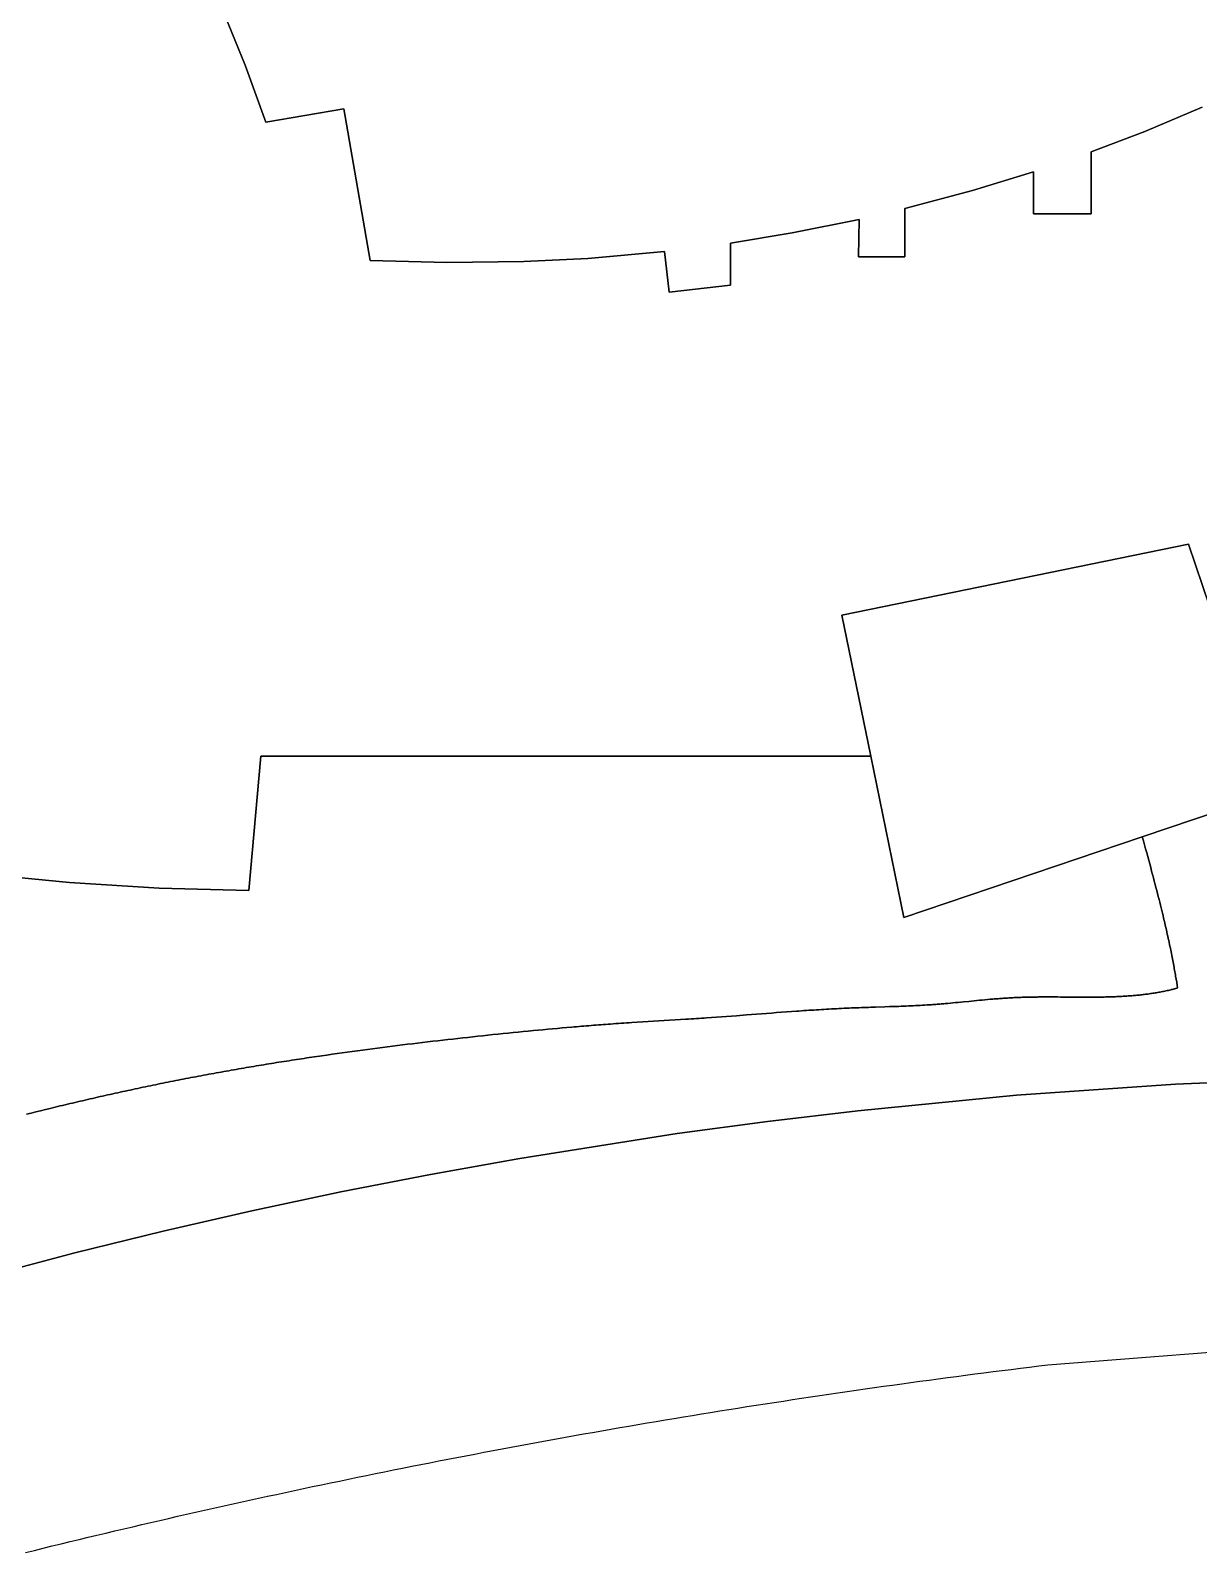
# Model space of a CAD drawing. Header units: millimetres. Extents: x 1811966 to 2218310, y 20519 to 471429.
# Drawn here: x 2000283 to 2046884, y 121121 to 181815 of the extents above; entities that cross this region are included whole.
import ezdxf

# ---------------------------------------------------------------- set-up
doc = ezdxf.new("R2010")
doc.units = ezdxf.units.MM
doc.layers.add('CLOSED_AREAS', color=7, linetype='Continuous')
doc.layers.add('REGION_HOLES', color=7, linetype='Continuous')

msp = doc.modelspace()

# ---------------------------------------------------------------- linework, layer by layer
at = {"layer": 'CLOSED_AREAS'}
for points in [[(2047032.894, 178749.743), (2044736.052, 177787.329), (2042603.036, 176973.999), (2042603.036, 174505.823), (2040298.116, 174505.823), (2040298.116, 176179.011), (2037859.516, 175429.582), (2035171.315, 174709.193), (2035171.315, 172783.955), (2033318.763, 172783.955), (2033347.597, 174281.947), (2030677.511, 173743.988), (2028213.927, 173338.16), (2028213.927, 171660.86), (2025757.793, 171384.931), (2025579.442, 172998.638), (2022522.052, 172725.272), (2019967.316, 172595.26), (2016897.975, 172556.821), (2013829.705, 172646.709), (2012780.821, 178692.928), (2009680.208, 178155.037), (2008846.872, 180425.414), (2008045.903, 182384.18)], [(1998276.157, 148179.466), (2001842.352, 147838.337), (2005418.015, 147617.469), (2008999.089, 147517.111), (2009480.302, 152878.076), (2033803.45, 152878.076), (2032652.454, 158503.874), (2046483.405, 161333.594), (2048715.742, 154731.392), (2051989.74, 156066.356), (2054415.147, 157138.572), (2056813.076, 158270.906), (2059182.033, 159462.653), (2062293.048, 161142.779), (2064588.727, 162470.212), (2066850.617, 163854.448), (2069811.466, 165786.966), (2066995.679, 170710.523), (2078458.425, 178613.931), (2081637.601, 175071.934), (2083614.96, 176910.382), (2085545.028, 178798.423)], [(2000124.387, 138599.149), (2000313.221, 138646.136), (2000502.137, 138692.897), (2000691.138, 138739.421), (2000880.226, 138785.701), (2001069.403, 138831.73), (2001168.839, 138855.812), (2001268.301, 138879.821), (2001367.788, 138903.758), (2001467.302, 138927.622), (2001566.841, 138951.413), (2001666.407, 138975.129), (2001765.999, 138998.772), (2001865.618, 139022.339), (2001965.265, 139045.832), (2002064.938, 139069.249), (2002164.64, 139092.59), (2002264.369, 139115.855), (2002364.127, 139139.043), (2002463.913, 139162.154), (2002563.728, 139185.187), (2002663.572, 139208.142), (2002763.445, 139231.019), (2002863.347, 139253.816), (2002963.279, 139276.535), (2003063.242, 139299.174), (2003163.234, 139321.732), (2003263.258, 139344.21), (2003363.312, 139366.607), (2003463.397, 139388.923), (2003563.513, 139411.156), (2003663.661, 139433.308), (2003763.841, 139455.377), (2003864.053, 139477.362), (2003964.297, 139499.264), (2004064.574, 139521.083), (2004164.884, 139542.816), (2004265.228, 139564.465), (2004365.604, 139586.029), (2004466.014, 139607.508), (2004566.459, 139628.9), (2004666.937, 139650.205), (2004767.45, 139671.424), (2004867.998, 139692.556), (2004968.58, 139713.599), (2005069.198, 139734.555), (2005169.852, 139755.422), (2005270.541, 139776.2), (2005371.266, 139796.889), (2005472.028, 139817.487), (2005572.826, 139837.996), (2005673.661, 139858.414), (2005774.533, 139878.74), (2005875.443, 139898.976), (2005976.39, 139919.119), (2006077.375, 139939.17), (2006178.398, 139959.128), (2006279.46, 139978.993), (2006380.56, 139998.764), (2006481.699, 140018.441), (2006582.877, 140038.024), (2006684.095, 140057.512), (2006785.353, 140076.904), (2006886.65, 140096.201), (2006987.988, 140115.402), (2007089.366, 140134.506), (2007190.785, 140153.513), (2007292.245, 140172.423), (2007393.746, 140191.235), (2007495.289, 140209.948), (2007594.836, 140228.191), (2007694.423, 140246.339), (2007794.05, 140264.394), (2007893.716, 140282.356), (2007993.421, 140300.225), (2008093.165, 140318.002), (2008192.948, 140335.687), (2008292.769, 140353.281), (2008392.627, 140370.785), (2008492.524, 140388.198), (2008592.458, 140405.522), (2008692.43, 140422.757), (2008792.438, 140439.904), (2008892.483, 140456.963), (2008992.565, 140473.934), (2009092.683, 140490.819), (2009192.837, 140507.617), (2009293.026, 140524.33), (2009393.251, 140540.957), (2009493.511, 140557.499), (2009593.806, 140573.957), (2009694.135, 140590.332), (2009794.499, 140606.623), (2009894.897, 140622.832), (2009995.329, 140638.959), (2010095.794, 140655.004), (2010196.293, 140670.968), (2010296.825, 140686.851), (2010397.389, 140702.655), (2010497.986, 140718.379), (2010598.616, 140734.024), (2010699.277, 140749.59), (2010799.97, 140765.079), (2010900.694, 140780.491), (2011001.45, 140795.825), (2011102.237, 140811.083), (2011203.054, 140826.266), (2011303.901, 140841.373), (2011404.779, 140856.406), (2011505.687, 140871.364), (2011606.624, 140886.249), (2011707.591, 140901.06), (2011808.587, 140915.799), (2011909.611, 140930.466), (2012111.746, 140959.585), (2012313.993, 140988.423), (2012516.35, 141016.982), (2012718.815, 141045.268), (2012921.385, 141073.285), (2013124.06, 141101.037), (2013326.836, 141128.528), (2013529.712, 141155.761), (2013732.685, 141182.743), (2013935.753, 141209.476), (2014134.757, 141235.425), (2014333.85, 141261.142), (2014533.031, 141286.628), (2014732.301, 141311.885), (2014931.659, 141336.914), (2015131.104, 141361.717), (2015330.636, 141386.296), (2015530.256, 141410.652), (2015729.961, 141434.788), (2015929.752, 141458.704), (2016129.629, 141482.402), (2016329.592, 141505.885), (2016529.639, 141529.153), (2016729.77, 141552.208), (2016929.986, 141575.053), (2017130.285, 141597.688), (2017330.667, 141620.115), (2017531.133, 141642.336), (2017731.68, 141664.353), (2017932.31, 141686.167), (2018133.022, 141707.78), (2018333.815, 141729.194), (2018534.689, 141750.409), (2018735.643, 141771.429), (2018936.678, 141792.254), (2019137.793, 141812.886), (2019338.987, 141833.327), (2019540.26, 141853.578), (2019741.611, 141873.642), (2019943.041, 141893.519), (2020144.549, 141913.212), (2020346.134, 141932.722), (2020537.625, 141951.077), (2020729.192, 141969.252), (2020920.841, 141987.231), (2021112.578, 142004.998), (2021304.408, 142022.537), (2021496.339, 142039.831), (2021688.376, 142056.864), (2021880.526, 142073.619), (2021976.645, 142081.888), (2022072.794, 142090.082), (2022168.975, 142098.198), (2022265.187, 142106.234), (2022361.432, 142114.189), (2022457.711, 142122.061), (2022554.024, 142129.847), (2022650.372, 142137.545), (2022746.755, 142145.154), (2022843.176, 142152.671), (2022939.633, 142160.095), (2023036.129, 142167.422), (2023132.663, 142174.652), (2023229.237, 142181.783), (2023325.852, 142188.811), (2023422.507, 142195.736), (2023529.478, 142203.274), (2023636.497, 142210.69), (2023743.562, 142217.991), (2023850.669, 142225.185), (2023957.816, 142232.278), (2024065, 142239.278), (2024172.218, 142246.191), (2024279.467, 142253.027), (2024494.046, 142266.49), (2024708.715, 142279.727), (2024923.45, 142292.794), (2025138.228, 142305.75), (2025567.822, 142331.562), (2025782.591, 142344.534), (2025997.31, 142357.628), (2026211.957, 142370.902), (2026426.509, 142384.414), (2026533.742, 142391.278), (2026640.942, 142398.223), (2026748.106, 142405.256), (2026855.232, 142412.385), (2026955.048, 142419.122), (2027054.83, 142425.944), (2027154.579, 142432.847), (2027254.298, 142439.827), (2027453.649, 142454.004), (2027652.896, 142468.439), (2027852.052, 142483.102), (2028051.131, 142497.958), (2028250.147, 142512.975), (2028449.111, 142528.119), (2028846.94, 142558.66), (2029244.724, 142589.316), (2029443.633, 142604.605), (2029642.57, 142619.824), (2029841.549, 142634.94), (2030040.583, 142649.92), (2030239.685, 142664.731), (2030438.868, 142679.34), (2030638.147, 142693.714), (2030837.533, 142707.821), (2030937.27, 142714.763), (2031037.04, 142721.627), (2031136.843, 142728.406), (2031236.681, 142735.099), (2031336.557, 142741.699), (2031436.47, 142748.204), (2031536.424, 142754.609), (2031636.42, 142760.91), (2031736.46, 142767.102), (2031836.544, 142773.183), (2031936.675, 142779.147), (2032036.855, 142784.99), (2032137.085, 142790.709), (2032237.367, 142796.299), (2032337.702, 142801.757), (2032438.092, 142807.077), (2032538.539, 142812.256), (2032639.044, 142817.29), (2032739.61, 142822.174), (2032840.237, 142826.905), (2032940.927, 142831.479), (2033041.683, 142835.891), (2033142.505, 142840.136), (2033243.395, 142844.212), (2033336.997, 142847.839), (2033430.654, 142851.331), (2033524.358, 142854.703), (2033618.105, 142857.97), (2033711.888, 142861.146), (2033805.702, 142864.248), (2033993.395, 142870.284), (2034368.883, 142882.105), (2034556.581, 142888.129), (2034650.397, 142891.221), (2034744.185, 142894.386), (2034837.936, 142897.639), (2034931.647, 142900.995), (2035025.31, 142904.469), (2035118.919, 142908.076), (2035212.469, 142911.83), (2035305.954, 142915.747), (2035399.367, 142919.841), (2035492.703, 142924.127), (2035585.956, 142928.62), (2035679.12, 142933.335), (2035772.188, 142938.286), (2035865.155, 142943.489), (2035958.015, 142948.959), (2036050.761, 142954.709), (2036097.09, 142957.695), (2036143.389, 142960.756), (2036189.656, 142963.896), (2036235.891, 142967.114), (2036289.351, 142970.939), (2036342.769, 142974.87), (2036396.146, 142978.901), (2036449.484, 142983.028), (2036502.785, 142987.249), (2036556.05, 142991.558), (2036609.281, 142995.951), (2036662.48, 143000.425), (2036715.648, 143004.976), (2036768.787, 143009.598), (2036874.985, 143019.043), (2036981.086, 143028.727), (2037087.104, 143038.619), (2037193.053, 143048.684), (2037298.944, 143058.89), (2037404.792, 143069.205), (2037510.609, 143079.595), (2037722.206, 143100.472), (2037933.839, 143121.257), (2038039.703, 143131.533), (2038145.615, 143141.689), (2038251.589, 143151.69), (2038357.638, 143161.505), (2038463.776, 143171.1), (2038570.016, 143180.442), (2038623.177, 143185.009), (2038676.37, 143189.5), (2038729.594, 143193.911), (2038782.852, 143198.24), (2038836.145, 143202.48), (2038889.475, 143206.628), (2038942.844, 143210.681), (2038996.253, 143214.634), (2039049.703, 143218.483), (2039103.198, 143222.223), (2039156.737, 143225.851), (2039210.324, 143229.363), (2039263.958, 143232.755), (2039317.643, 143236.021), (2039371.38, 143239.16), (2039425.17, 143242.165), (2039479.016, 143245.034), (2039532.918, 143247.761), (2039586.878, 143250.344), (2039640.898, 143252.777), (2039691.306, 143254.908), (2039741.766, 143256.91), (2039792.276, 143258.785), (2039842.836, 143260.537), (2039893.445, 143262.17), (2039944.1, 143263.687), (2039994.8, 143265.091), (2040045.544, 143266.385), (2040096.331, 143267.574), (2040147.159, 143268.66), (2040198.027, 143269.647), (2040248.934, 143270.538), (2040299.878, 143271.337), (2040350.857, 143272.047), (2040401.871, 143272.672), (2040452.918, 143273.215), (2040503.997, 143273.678), (2040555.106, 143274.067), (2040657.409, 143274.632), (2040759.817, 143274.936), (2040862.319, 143275.008), (2040964.904, 143274.873), (2041067.561, 143274.56), (2041170.278, 143274.096), (2041273.045, 143273.508), (2041375.852, 143272.822), (2041478.686, 143272.067), (2041684.395, 143270.457), (2041890.085, 143268.895), (2041992.895, 143268.2), (2042095.668, 143267.599), (2042198.392, 143267.119), (2042301.056, 143266.787), (2042403.649, 143266.631), (2042506.161, 143266.677), (2042608.581, 143266.953), (2042710.896, 143267.486), (2042762.012, 143267.858), (2042813.098, 143268.304), (2042864.152, 143268.828), (2042915.174, 143269.433), (2042966.162, 143270.123), (2043017.114, 143270.901), (2043068.029, 143271.77), (2043118.906, 143272.735), (2043169.743, 143273.798), (2043220.54, 143274.962), (2043271.294, 143276.232), (2043322.005, 143277.61), (2043372.67, 143279.1), (2043423.289, 143280.706), (2043473.861, 143282.43), (2043524.383, 143284.276), (2043574.854, 143286.248), (2043625.274, 143288.349), (2043675.64, 143290.582), (2043725.952, 143292.951), (2043776.208, 143295.459), (2043826.406, 143298.11), (2043876.546, 143300.907), (2043926.625, 143303.853), (2043976.643, 143306.952), (2044026.599, 143310.207), (2044076.489, 143313.622), (2044126.315, 143317.2), (2044176.073, 143320.944), (2044225.763, 143324.858), (2044275.383, 143328.945), (2044324.932, 143333.209), (2044374.409, 143337.652), (2044423.812, 143342.28), (2044473.14, 143347.094), (2044522.391, 143352.098), (2044571.564, 143357.296), (2044620.658, 143362.691), (2044669.671, 143368.286), (2044718.602, 143374.085), (2044767.45, 143380.092), (2044816.213, 143386.309), (2044864.89, 143392.74), (2044913.479, 143399.389), (2044961.98, 143406.258), (2045010.39, 143413.352), (2045058.708, 143420.674), (2045106.934, 143428.226), (2045155.065, 143436.013), (2045203.1, 143444.038), (2045251.039, 143452.305), (2045298.879, 143460.816), (2045346.618, 143469.575), (2045394.257, 143478.585), (2045441.793, 143487.851), (2045489.225, 143497.375), (2045536.552, 143507.16), (2045583.772, 143517.211), (2045630.884, 143527.53), (2045677.887, 143538.121), (2045724.779, 143548.987), (2045771.558, 143560.133), (2045794.906, 143565.811), (2045818.224, 143571.56), (2045841.514, 143577.38), (2045864.776, 143583.273), (2045888.008, 143589.237), (2045911.21, 143595.275), (2045934.384, 143601.385), (2045957.528, 143607.569), (2045980.642, 143613.827), (2046003.726, 143620.159), (2046026.78, 143626.566), (2046049.803, 143633.048), (2046030.275, 143748.672), (2046010.578, 143864.794), (2045990.572, 143981.832), (2045970.114, 144100.206), (2045959.67, 144160.026), (2045949.061, 144220.338), (2045938.268, 144281.194), (2045927.273, 144342.647), (2045916.058, 144404.749), (2045904.606, 144467.553), (2045892.899, 144531.111), (2045880.919, 144595.476), (2045868.648, 144660.701), (2045856.069, 144726.837), (2045843.164, 144793.938), (2045829.916, 144862.056), (2045816.305, 144931.244), (2045802.316, 145001.553), (2045787.929, 145073.037), (2045773.127, 145145.748), (2045757.893, 145219.738), (2045742.208, 145295.061), (2045726.055, 145371.768), (2045709.416, 145449.912), (2045692.273, 145529.546), (2045674.61, 145610.722), (2045656.406, 145693.492), (2045637.646, 145777.91), (2045618.312, 145864.027), (2045598.384, 145951.897), (2045577.847, 146041.572), (2045556.682, 146133.103), (2045534.87, 146226.545), (2045512.396, 146321.948), (2045489.24, 146419.367), (2045465.385, 146518.853), (2045440.813, 146620.459), (2045415.507, 146724.237), (2045389.449, 146830.24), (2045362.62, 146938.52), (2045335.004, 147049.131), (2045306.582, 147162.123), (2045277.337, 147277.551), (2045247.251, 147395.466), (2045216.306, 147515.922), (2045184.485, 147638.969), (2045151.769, 147764.662), (2045118.141, 147893.052), (2045083.583, 148024.193), (2045048.077, 148158.136), (2045011.607, 148294.934), (2044974.153, 148434.64), (2044935.698, 148577.306), (2044896.224, 148722.984), (2044855.714, 148871.728), (2044814.15, 149023.59), (2044771.515, 149178.621), (2044727.789, 149336.876), (2044682.956, 149498.406), (2044636.998, 149663.263), (2035119.57, 146445.249), (2033803.45, 152878.076), (2009480.302, 152878.076), (2008999.089, 147517.111), (2005418.015, 147617.469), (2001842.352, 147838.337), (1998276.157, 148179.466)], [(2049835.1, 151420.836), (2044636.998, 149663.263), (2044682.956, 149498.406), (2044727.789, 149336.876), (2044771.515, 149178.621), (2044814.15, 149023.59), (2044855.714, 148871.728), (2044896.224, 148722.984), (2044935.698, 148577.306), (2044974.153, 148434.64), (2045011.607, 148294.934), (2045048.077, 148158.136), (2045083.583, 148024.193), (2045118.141, 147893.052), (2045151.769, 147764.662), (2045184.485, 147638.969), (2045216.306, 147515.922), (2045247.251, 147395.466), (2045277.337, 147277.551), (2045306.582, 147162.123), (2045335.004, 147049.131), (2045362.62, 146938.52), (2045389.449, 146830.24), (2045415.507, 146724.237), (2045440.813, 146620.459), (2045465.385, 146518.853), (2045489.24, 146419.367), (2045512.396, 146321.948), (2045534.87, 146226.545), (2045556.682, 146133.103), (2045577.847, 146041.572), (2045598.384, 145951.897), (2045618.312, 145864.027), (2045637.646, 145777.91), (2045656.406, 145693.492), (2045674.61, 145610.722), (2045692.273, 145529.546), (2045709.416, 145449.912), (2045726.055, 145371.768), (2045742.208, 145295.061), (2045757.893, 145219.738), (2045773.127, 145145.748), (2045787.929, 145073.037), (2045802.316, 145001.553), (2045816.305, 144931.244), (2045829.916, 144862.056), (2045843.164, 144793.938), (2045856.069, 144726.837), (2045868.648, 144660.701), (2045880.919, 144595.476), (2045892.899, 144531.111), (2045904.606, 144467.553), (2045916.058, 144404.749), (2045927.273, 144342.647), (2045938.268, 144281.194), (2045949.061, 144220.338), (2045959.67, 144160.026), (2045970.114, 144100.206), (2045990.572, 143981.832), (2046010.578, 143864.794), (2046030.275, 143748.672), (2046049.803, 143633.048), (2046026.78, 143626.566), (2046003.726, 143620.159), (2045980.642, 143613.827), (2045957.528, 143607.569), (2045934.384, 143601.385), (2045911.21, 143595.275), (2045888.008, 143589.237), (2045864.776, 143583.273), (2045841.514, 143577.38), (2045818.224, 143571.56), (2045794.906, 143565.811), (2045771.558, 143560.133), (2045724.779, 143548.987), (2045677.887, 143538.121), (2045630.884, 143527.53), (2045583.772, 143517.211), (2045536.552, 143507.16), (2045489.225, 143497.375), (2045441.793, 143487.851), (2045394.257, 143478.585), (2045346.618, 143469.575), (2045298.879, 143460.816), (2045251.039, 143452.305), (2045203.1, 143444.038), (2045155.065, 143436.013), (2045106.934, 143428.226), (2045058.708, 143420.674), (2045010.39, 143413.352), (2044961.98, 143406.258), (2044913.479, 143399.389), (2044864.89, 143392.74), (2044816.213, 143386.309), (2044767.45, 143380.092), (2044718.602, 143374.085), (2044669.671, 143368.286), (2044620.658, 143362.691), (2044571.564, 143357.296), (2044522.391, 143352.098), (2044473.14, 143347.094), (2044423.812, 143342.28), (2044374.409, 143337.652), (2044324.932, 143333.209), (2044275.383, 143328.945), (2044225.763, 143324.858), (2044176.073, 143320.944), (2044126.315, 143317.2), (2044076.489, 143313.622), (2044026.599, 143310.207), (2043976.643, 143306.952), (2043926.625, 143303.853), (2043876.546, 143300.907), (2043826.406, 143298.11), (2043776.208, 143295.459), (2043725.952, 143292.951), (2043675.64, 143290.582), (2043625.274, 143288.349), (2043574.854, 143286.248), (2043524.383, 143284.276), (2043473.861, 143282.43), (2043423.289, 143280.706), (2043372.67, 143279.1), (2043322.005, 143277.61), (2043271.294, 143276.232), (2043220.54, 143274.962), (2043169.743, 143273.798), (2043118.906, 143272.735), (2043068.029, 143271.77), (2043017.114, 143270.901), (2042966.162, 143270.123), (2042915.174, 143269.433), (2042864.152, 143268.828), (2042813.098, 143268.304), (2042762.012, 143267.858), (2042710.896, 143267.486), (2042608.581, 143266.953), (2042506.161, 143266.677), (2042403.649, 143266.631), (2042301.056, 143266.787), (2042198.392, 143267.119), (2042095.668, 143267.599), (2041992.895, 143268.2), (2041890.085, 143268.895), (2041684.395, 143270.457), (2041478.686, 143272.067), (2041375.852, 143272.822), (2041273.045, 143273.508), (2041170.278, 143274.096), (2041067.561, 143274.56), (2040964.904, 143274.873), (2040862.319, 143275.008), (2040759.817, 143274.936), (2040657.409, 143274.632), (2040555.106, 143274.067), (2040503.997, 143273.678), (2040452.918, 143273.215), (2040401.871, 143272.672), (2040350.857, 143272.047), (2040299.878, 143271.337), (2040248.934, 143270.538), (2040198.027, 143269.647), (2040147.159, 143268.66), (2040096.331, 143267.574), (2040045.544, 143266.385), (2039994.8, 143265.091), (2039944.1, 143263.687), (2039893.445, 143262.17), (2039842.836, 143260.537), (2039792.276, 143258.785), (2039741.766, 143256.91), (2039691.306, 143254.908), (2039640.898, 143252.777), (2039586.878, 143250.344), (2039532.918, 143247.761), (2039479.016, 143245.034), (2039425.17, 143242.165), (2039371.38, 143239.16), (2039317.643, 143236.021), (2039263.958, 143232.755), (2039210.324, 143229.363), (2039156.737, 143225.851), (2039103.198, 143222.223), (2039049.703, 143218.483), (2038996.253, 143214.634), (2038942.844, 143210.681), (2038889.475, 143206.628), (2038836.145, 143202.48), (2038782.852, 143198.24), (2038729.594, 143193.911), (2038676.37, 143189.5), (2038623.177, 143185.009), (2038570.016, 143180.442), (2038463.776, 143171.1), (2038357.638, 143161.505), (2038251.589, 143151.69), (2038145.615, 143141.689), (2038039.703, 143131.533), (2037933.839, 143121.257), (2037722.206, 143100.472), (2037510.609, 143079.595), (2037404.792, 143069.205), (2037298.944, 143058.89), (2037193.053, 143048.684), (2037087.104, 143038.619), (2036981.086, 143028.727), (2036874.985, 143019.043), (2036768.787, 143009.598), (2036715.648, 143004.976), (2036662.48, 143000.425), (2036609.281, 142995.951), (2036556.05, 142991.558), (2036502.785, 142987.249), (2036449.484, 142983.028), (2036396.146, 142978.901), (2036342.769, 142974.87), (2036289.351, 142970.939), (2036235.891, 142967.114), (2036189.656, 142963.896), (2036143.389, 142960.756), (2036097.09, 142957.695), (2036050.761, 142954.709), (2035958.015, 142948.959), (2035865.155, 142943.489), (2035772.188, 142938.286), (2035679.12, 142933.335), (2035585.956, 142928.62), (2035492.703, 142924.127), (2035399.367, 142919.841), (2035305.954, 142915.747), (2035212.469, 142911.83), (2035118.919, 142908.076), (2035025.31, 142904.469), (2034931.647, 142900.995), (2034837.936, 142897.639), (2034744.185, 142894.386), (2034650.397, 142891.221), (2034556.581, 142888.129), (2034368.883, 142882.105), (2033993.395, 142870.284), (2033805.702, 142864.248), (2033711.888, 142861.146), (2033618.105, 142857.97), (2033524.358, 142854.703), (2033430.654, 142851.331), (2033336.997, 142847.839), (2033243.395, 142844.212), (2033142.505, 142840.136), (2033041.683, 142835.891), (2032940.927, 142831.479), (2032840.237, 142826.905), (2032739.61, 142822.174), (2032639.044, 142817.29), (2032538.539, 142812.256), (2032438.092, 142807.077), (2032337.702, 142801.757), (2032237.367, 142796.299), (2032137.085, 142790.709), (2032036.855, 142784.99), (2031936.675, 142779.147), (2031836.544, 142773.183), (2031736.46, 142767.102), (2031636.42, 142760.91), (2031536.424, 142754.609), (2031436.47, 142748.204), (2031336.557, 142741.699), (2031236.681, 142735.099), (2031136.843, 142728.406), (2031037.04, 142721.627), (2030937.27, 142714.763), (2030837.533, 142707.821), (2030638.147, 142693.714), (2030438.868, 142679.34), (2030239.685, 142664.731), (2030040.583, 142649.92), (2029841.549, 142634.94), (2029642.57, 142619.824), (2029443.633, 142604.605), (2029244.724, 142589.316), (2028846.94, 142558.66), (2028449.111, 142528.119), (2028250.147, 142512.975), (2028051.131, 142497.958), (2027852.052, 142483.102), (2027652.896, 142468.439), (2027453.649, 142454.004), (2027254.298, 142439.827), (2027154.579, 142432.847), (2027054.83, 142425.944), (2026955.048, 142419.122), (2026855.232, 142412.385), (2026748.106, 142405.256), (2026640.942, 142398.223), (2026533.742, 142391.278), (2026426.509, 142384.414), (2026211.957, 142370.902), (2025997.31, 142357.628), (2025782.591, 142344.534), (2025567.822, 142331.562), (2025138.228, 142305.75), (2024923.45, 142292.794), (2024708.715, 142279.727), (2024494.046, 142266.49), (2024279.467, 142253.027), (2024172.218, 142246.191), (2024065, 142239.278), (2023957.816, 142232.278), (2023850.669, 142225.185), (2023743.562, 142217.991), (2023636.497, 142210.69), (2023529.478, 142203.274), (2023422.507, 142195.736), (2023325.852, 142188.811), (2023229.237, 142181.783), (2023132.663, 142174.652), (2023036.129, 142167.422), (2022939.633, 142160.095), (2022843.176, 142152.671), (2022746.755, 142145.154), (2022650.372, 142137.545), (2022554.024, 142129.847), (2022457.711, 142122.061), (2022361.432, 142114.189), (2022265.187, 142106.234), (2022168.975, 142098.198), (2022072.794, 142090.082), (2021976.645, 142081.888), (2021880.526, 142073.619), (2021688.376, 142056.864), (2021496.339, 142039.831), (2021304.408, 142022.537), (2021112.578, 142004.998), (2020920.841, 141987.231), (2020729.192, 141969.252), (2020537.625, 141951.077), (2020346.134, 141932.722), (2020144.549, 141913.212), (2019943.041, 141893.519), (2019741.611, 141873.642), (2019540.26, 141853.578), (2019338.987, 141833.327), (2019137.793, 141812.886), (2018936.678, 141792.254), (2018735.643, 141771.429), (2018534.689, 141750.409), (2018333.815, 141729.194), (2018133.022, 141707.78), (2017932.31, 141686.167), (2017731.68, 141664.353), (2017531.133, 141642.336), (2017330.667, 141620.115), (2017130.285, 141597.688), (2016929.986, 141575.053), (2016729.77, 141552.208), (2016529.639, 141529.153), (2016329.592, 141505.885), (2016129.629, 141482.402), (2015929.752, 141458.704), (2015729.961, 141434.788), (2015530.256, 141410.652), (2015330.636, 141386.296), (2015131.104, 141361.717), (2014931.659, 141336.914), (2014732.301, 141311.885), (2014533.031, 141286.628), (2014333.85, 141261.142), (2014134.757, 141235.425), (2013935.753, 141209.476), (2013732.685, 141182.743), (2013529.712, 141155.761), (2013326.836, 141128.528), (2013124.06, 141101.037), (2012921.385, 141073.285), (2012718.815, 141045.268), (2012516.35, 141016.982), (2012313.993, 140988.423), (2012111.746, 140959.585), (2011909.611, 140930.466), (2011808.587, 140915.799), (2011707.591, 140901.06), (2011606.624, 140886.249), (2011505.687, 140871.364), (2011404.779, 140856.406), (2011303.901, 140841.373), (2011203.054, 140826.266), (2011102.237, 140811.083), (2011001.45, 140795.825), (2010900.694, 140780.491), (2010799.97, 140765.079), (2010699.277, 140749.59), (2010598.616, 140734.024), (2010497.986, 140718.379), (2010397.389, 140702.655), (2010296.825, 140686.851), (2010196.293, 140670.968), (2010095.794, 140655.004), (2009995.329, 140638.959), (2009894.897, 140622.832), (2009794.499, 140606.623), (2009694.135, 140590.332), (2009593.806, 140573.957), (2009493.511, 140557.499), (2009393.251, 140540.957), (2009293.026, 140524.33), (2009192.837, 140507.617), (2009092.683, 140490.819), (2008992.565, 140473.934), (2008892.483, 140456.963), (2008792.438, 140439.904), (2008692.43, 140422.757), (2008592.458, 140405.522), (2008492.524, 140388.198), (2008392.627, 140370.785), (2008292.769, 140353.281), (2008192.948, 140335.687), (2008093.165, 140318.002), (2007993.421, 140300.225), (2007893.716, 140282.356), (2007794.05, 140264.394), (2007694.423, 140246.339), (2007594.836, 140228.191), (2007495.289, 140209.948), (2007393.746, 140191.235), (2007292.245, 140172.423), (2007190.785, 140153.513), (2007089.366, 140134.506), (2006987.988, 140115.402), (2006886.65, 140096.201), (2006785.353, 140076.904), (2006684.095, 140057.512), (2006582.877, 140038.024), (2006481.699, 140018.441), (2006380.56, 139998.764), (2006279.46, 139978.993), (2006178.398, 139959.128), (2006077.375, 139939.17), (2005976.39, 139919.119), (2005875.443, 139898.976), (2005774.533, 139878.74), (2005673.661, 139858.414), (2005572.826, 139837.996), (2005472.028, 139817.487), (2005371.266, 139796.889), (2005270.541, 139776.2), (2005169.852, 139755.422), (2005069.198, 139734.555), (2004968.58, 139713.599), (2004867.998, 139692.556), (2004767.45, 139671.424), (2004666.937, 139650.205), (2004566.459, 139628.9), (2004466.014, 139607.508), (2004365.604, 139586.029), (2004265.228, 139564.465), (2004164.884, 139542.816), (2004064.574, 139521.083), (2003964.297, 139499.264), (2003864.053, 139477.362), (2003763.841, 139455.377), (2003663.661, 139433.308), (2003563.513, 139411.156), (2003463.397, 139388.923), (2003363.312, 139366.607), (2003263.258, 139344.21), (2003163.234, 139321.732), (2003063.242, 139299.174), (2002963.279, 139276.535), (2002863.347, 139253.816), (2002763.445, 139231.019), (2002663.572, 139208.142), (2002563.728, 139185.187), (2002463.913, 139162.154), (2002364.127, 139139.043), (2002264.369, 139115.855), (2002164.64, 139092.59), (2002064.938, 139069.249), (2001965.265, 139045.832), (2001865.618, 139022.339), (2001765.999, 138998.772), (2001666.407, 138975.129), (2001566.841, 138951.413), (2001467.302, 138927.622), (2001367.788, 138903.758), (2001268.301, 138879.821), (2001168.839, 138855.812), (2001069.403, 138831.73), (2000880.226, 138785.701), (2000691.138, 138739.421), (2000502.137, 138692.897), (2000313.221, 138646.136), (2000124.387, 138599.149)], [(1998539.995, 132147.246), (2002052.839, 133068.658), (2005579.787, 133934.497), (2009119.961, 134744.568), (2012672.474, 135498.645), (2016236.459, 136196.546), (2019811.017, 136838.109), (2026089.247, 137824.789), (2029688.276, 138310.616), (2033294.516, 138739.57), (2039620.127, 139353.074), (2045960.264, 139791.621), (2051402.573, 140028.007), (2055941.07, 140126.518), (2060480.616, 140135.45), (2065019.468, 140054.813), (2070462.664, 139839.869), (2074993.734, 139562.333), (2079518.447, 139195.446), (2084035.037, 138739.354)], [(2000082.645, 121120.506), (2000439.118, 121208.638), (2000795.687, 121296.382), (2001152.352, 121383.739), (2001509.111, 121470.708), (2001865.964, 121557.289), (2002222.911, 121643.482), (2002579.952, 121729.287), (2002937.086, 121814.704), (2003294.312, 121899.732), (2003651.631, 121984.372), (2004009.042, 122068.624), (2004366.544, 122152.486), (2004724.136, 122235.961), (2005081.82, 122319.046), (2005439.593, 122401.742), (2005797.457, 122484.05), (2006155.409, 122565.968), (2006513.45, 122647.497), (2006871.58, 122728.637), (2007229.798, 122809.388), (2007588.103, 122889.749), (2007946.496, 122969.72), (2008304.975, 123049.302), (2008663.54, 123128.494), (2009022.192, 123207.296), (2009380.929, 123285.708), (2009739.751, 123363.73), (2010098.657, 123441.362), (2010457.648, 123518.603), (2010816.722, 123595.455), (2011175.88, 123671.916), (2011535.121, 123747.986), (2011894.444, 123823.666), (2012253.849, 123898.955), (2012613.336, 123973.854), (2012972.904, 124048.361), (2013332.553, 124122.478), (2013692.283, 124196.203), (2014052.092, 124269.538), (2014411.98, 124342.481), (2014771.948, 124415.033), (2015131.995, 124487.193), (2015492.119, 124558.962), (2015852.322, 124630.34), (2016212.602, 124701.325), (2016572.959, 124771.92), (2016933.392, 124842.122), (2017293.902, 124911.932), (2017654.487, 124981.351), (2018015.147, 125050.377), (2018375.883, 125119.011), (2018736.692, 125187.253), (2019097.576, 125255.103), (2019458.533, 125322.56), (2019819.563, 125389.625), (2020180.666, 125456.298), (2020541.842, 125522.577), (2020903.089, 125588.464), (2021264.407, 125653.959), (2021625.797, 125719.06), (2021987.257, 125783.769), (2022348.787, 125848.084), (2022710.387, 125912.007), (2023072.057, 125975.536), (2023433.795, 126038.672), (2023795.601, 126101.415), (2024157.476, 126163.764), (2024519.418, 126225.72), (2024881.427, 126287.282), (2025243.503, 126348.451), (2025605.645, 126409.226), (2025967.853, 126469.607), (2026330.127, 126529.595), (2026692.465, 126589.189), (2027054.868, 126648.388), (2027417.335, 126707.194), (2027779.866, 126765.606), (2028142.461, 126823.623), (2028505.118, 126881.246), (2028867.837, 126938.475), (2029230.619, 126995.31), (2029593.462, 127051.75), (2029956.366, 127107.795), (2030319.331, 127163.446), (2030682.356, 127218.703), (2031045.441, 127273.565), (2031408.586, 127328.031), (2031771.79, 127382.104), (2032135.052, 127435.781), (2032498.372, 127489.063), (2032861.75, 127541.95), (2033225.185, 127594.442), (2033588.677, 127646.539), (2033952.226, 127698.241), (2034315.83, 127749.548), (2034679.49, 127800.459), (2035043.206, 127850.975), (2035406.975, 127901.095), (2035770.8, 127950.82), (2036134.678, 128000.149), (2036498.609, 128049.083), (2036862.593, 128097.621), (2037226.63, 128145.763), (2037590.72, 128193.51), (2037954.86, 128240.86), (2038319.052, 128287.815), (2038683.295, 128334.374), (2039047.589, 128380.537), (2039411.932, 128426.303), (2039776.325, 128471.674), (2040140.767, 128516.648), (2040505.257, 128561.226), (2040869.796, 128605.408), (2051101.59, 129408.038)]]:
    msp.add_lwpolyline(points, dxfattribs=at)
msp.add_lwpolyline([(2033803.45, 152878.076), (2035119.57, 146445.249), (2044636.998, 149663.263), (2049835.1, 151420.836), (2048715.742, 154731.392), (2046483.405, 161333.594), (2032652.454, 158503.874)], close=True, dxfattribs=at)
at = {"layer": 'REGION_HOLES'}
for points in [[(2008045.903, 182384.18), (2008846.872, 180425.414), (2009680.208, 178155.037), (2012780.821, 178692.928), (2013829.705, 172646.709), (2016897.975, 172556.821), (2019967.316, 172595.26), (2022522.052, 172725.272), (2025579.442, 172998.638), (2025757.793, 171384.931), (2028213.927, 171660.86), (2028213.927, 173338.16), (2030677.511, 173743.988), (2033347.597, 174281.947), (2033318.763, 172783.955), (2035171.315, 172783.955), (2035171.315, 174709.193), (2037859.516, 175429.582), (2040298.116, 176179.011), (2040298.116, 174505.823), (2042603.036, 174505.823), (2042603.036, 176973.999), (2044736.052, 177787.329), (2047032.894, 178749.743)], [(2084035.037, 138739.354), (2079518.447, 139195.446), (2074993.734, 139562.333), (2070462.664, 139839.869), (2065019.468, 140054.813), (2060480.616, 140135.45), (2055941.07, 140126.518), (2051402.573, 140028.007), (2045960.264, 139791.621), (2039620.127, 139353.074), (2033294.516, 138739.57), (2029688.276, 138310.616), (2026089.247, 137824.789), (2019811.017, 136838.109), (2016236.459, 136196.546), (2012672.474, 135498.645), (2009119.961, 134744.568), (2005579.787, 133934.497), (2002052.839, 133068.658), (1998539.995, 132147.246)]]:
    msp.add_lwpolyline(points, dxfattribs=at)

doc.saveas('drawing.dxf')
